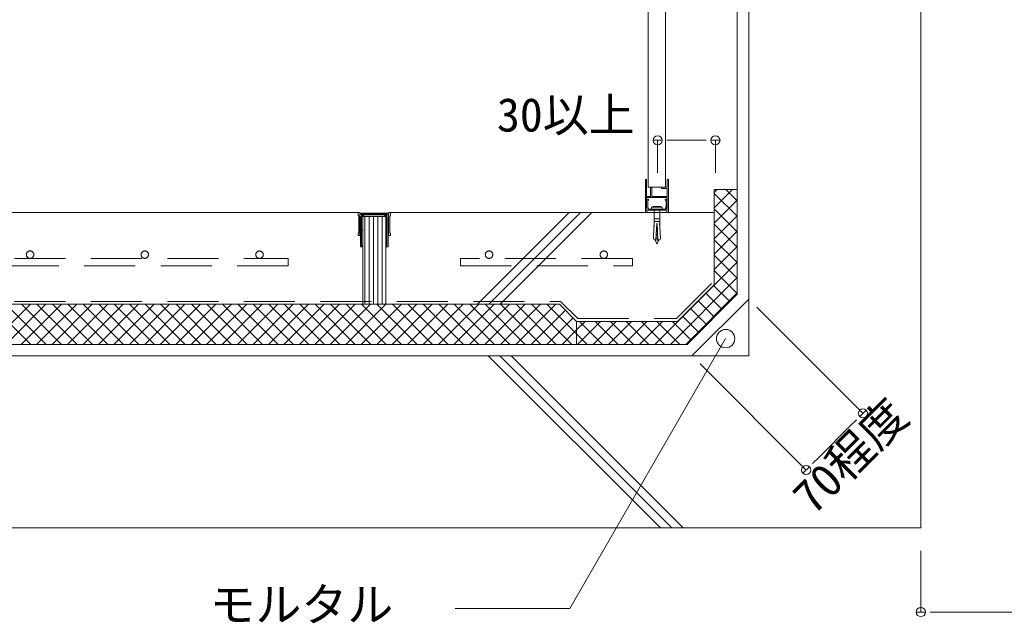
# Model space of a CAD drawing. Units: millimetres, scale not verified. Extents: x -5854 to 2760, y -1910 to 1910.
# Drawn here: x -1195 to -337, y -1011 to -484 of the extents above; entities that cross this region are included whole.
import ezdxf
from ezdxf.enums import TextEntityAlignment as Align

# ---------------------------------------------------------------- set-up
doc = ezdxf.new("R2010")
doc.units = ezdxf.units.MM
doc.header["$LTSCALE"] = 7
doc.linetypes.add('USER1', pattern=[9.525, 6.35, -3.175])
for name, color, linetype, lineweight in [('0-0_0', 7, 'Continuous', 9), ('0-1_HATCH', 9, 'Continuous', 18), ('0-2_KUTAI', 3, 'Continuous', 18), ('0-3_BOUSUI', 1, 'Continuous', 18), ('0-4_MOJI', 7, 'Continuous', 18), ('0-5_KANAMONO', 4, 'Continuous', 18), ('0-6_TENSEN', 4, 'USER1', 18), ('0-7_BUHIN', 7, 'Continuous', 9), ('0-9_sunpo', 7, 'Continuous', 18), ('0-A_KANAMONO_SCREW', 4, 'Continuous', 18)]:
    doc.layers.add(name, color=color, linetype=linetype, lineweight=lineweight)
doc.styles.add('ＭＳ ゴシック', font='')
doc.styles.get('ＭＳ ゴシック').set_extended_font_data('MS Gothic')

# ---------------------------------------------------------------- blocks, each defined once
blk = doc.blocks.new('_DOT')
at = {"layer": '0-0_0'}
for p, q in [((-0.5, 0), (-1, 0)), ((0.25, 0), (-0.25, 0))]:
    blk.add_line(p, q, dxfattribs=at)
blk.add_circle((0, 0), 0.25, dxfattribs=at)

msp = doc.modelspace()

# ---------------------------------------------------------------- linework, layer by layer
at = {"layer": '0-1_HATCH'}
for p, q in [((-590, -634.753), (-587.563, -632.316)), ((-590, -648.223), (-574.093, -632.316)), ((-570, -642.174), (-579.858, -632.316)), ((-570, -655.644), (-590, -635.644)), ((-590, -661.693), (-570, -641.693)), ((-570, -669.115), (-590, -649.115)), ((-796.423, -732.316), (-716.423, -652.316)), ((-786.523, -732.316), (-706.523, -652.316)), ((-776.624, -732.316), (-696.624, -652.316)), ((-590, -675.164), (-570, -655.164)), ((-570, -682.585), (-590, -662.585)), ((-590, -688.634), (-570, -668.634)), ((-570, -696.056), (-590, -676.056)), ((-590, -702.105), (-570, -682.105)), ((-570, -709.526), (-590, -689.526)), ((-641.741, -767.316), (-570, -695.575)), ((-570, -722.996), (-590, -702.996)), ((-628.27, -767.316), (-570, -709.045)), ((-576.397, -730.07), (-590.539, -715.928)), ((-614.8, -767.316), (-570, -722.516)), ((-583.132, -736.805), (-597.274, -722.663)), ((-1220.967, -767.316), (-1185.967, -732.316)), ((-1185.73, -767.316), (-1220.73, -732.316)), ((-1207.497, -767.316), (-1172.497, -732.316)), ((-1172.259, -767.316), (-1207.259, -732.316)), ((-1194.026, -767.316), (-1159.026, -732.316)), ((-1158.789, -767.316), (-1193.789, -732.316)), ((-1180.556, -767.316), (-1145.556, -732.316)), ((-1145.318, -767.316), (-1180.318, -732.316)), ((-1167.086, -767.316), (-1132.086, -732.316)), ((-1131.848, -767.316), (-1166.848, -732.316)), ((-1153.615, -767.316), (-1118.615, -732.316)), ((-1118.378, -767.316), (-1153.378, -732.316)), ((-1140.145, -767.316), (-1105.145, -732.316)), ((-1104.907, -767.316), (-1139.907, -732.316)), ((-1126.675, -767.316), (-1091.675, -732.316)), ((-1091.437, -767.316), (-1126.437, -732.316)), ((-1113.204, -767.316), (-1078.204, -732.316)), ((-1077.966, -767.316), (-1112.966, -732.316)), ((-1099.734, -767.316), (-1064.734, -732.316)), ((-1064.496, -767.316), (-1099.496, -732.316)), ((-1086.263, -767.316), (-1051.263, -732.316)), ((-1051.026, -767.316), (-1086.026, -732.316)), ((-1072.793, -767.316), (-1037.793, -732.316)), ((-1037.555, -767.316), (-1072.555, -732.316)), ((-1059.323, -767.316), (-1024.323, -732.316)), ((-1024.085, -767.316), (-1059.085, -732.316)), ((-1045.852, -767.316), (-1010.852, -732.316)), ((-1010.615, -767.316), (-1045.615, -732.316)), ((-1032.382, -767.316), (-997.382, -732.316)), ((-997.144, -767.316), (-1032.144, -732.316)), ((-1018.912, -767.316), (-983.912, -732.316)), ((-983.674, -767.316), (-1018.674, -732.316)), ((-1005.441, -767.316), (-970.441, -732.316)), ((-970.203, -767.316), (-1005.203, -732.316)), ((-991.971, -767.316), (-956.971, -732.316)), ((-956.733, -767.316), (-991.733, -732.316)), ((-978.5, -767.316), (-943.5, -732.316)), ((-943.263, -767.316), (-978.263, -732.316)), ((-965.03, -767.316), (-930.03, -732.316)), ((-929.792, -767.316), (-964.792, -732.316)), ((-951.56, -767.316), (-916.56, -732.316)), ((-916.322, -767.316), (-951.322, -732.316)), ((-938.089, -767.316), (-903.089, -732.316)), ((-902.851, -767.316), (-937.851, -732.316)), ((-924.619, -767.316), (-889.619, -732.316)), ((-889.381, -767.316), (-924.381, -732.316)), ((-911.148, -767.316), (-876.148, -732.316)), ((-875.911, -767.316), (-910.911, -732.316)), ((-897.678, -767.316), (-862.678, -732.316)), ((-862.44, -767.316), (-897.44, -732.316)), ((-884.208, -767.316), (-849.208, -732.316)), ((-848.97, -767.316), (-883.97, -732.316)), ((-870.737, -767.316), (-835.737, -732.316)), ((-835.5, -767.316), (-870.5, -732.316)), ((-857.267, -767.316), (-822.267, -732.316)), ((-822.029, -767.316), (-857.029, -732.316)), ((-843.797, -767.316), (-808.797, -732.316)), ((-808.559, -767.316), (-843.559, -732.316)), ((-830.326, -767.316), (-795.326, -732.316)), ((-795.088, -767.316), (-830.088, -732.316)), ((-816.856, -767.316), (-781.856, -732.316)), ((-781.618, -767.316), (-816.618, -732.316)), ((-803.385, -767.316), (-768.385, -732.316)), ((-768.148, -767.316), (-803.148, -732.316)), ((-789.915, -767.316), (-754.915, -732.316)), ((-754.677, -767.316), (-789.677, -732.316)), ((-776.445, -767.316), (-741.445, -732.316)), ((-741.207, -767.316), (-776.207, -732.316)), ((-762.974, -767.316), (-727.974, -732.316)), ((-727.736, -767.316), (-762.736, -732.316)), ((-749.504, -767.316), (-719.752, -737.564)), ((-714.266, -767.316), (-749.266, -732.316)), ((-710, -758.111), (-735.796, -732.316)), ((-596.602, -750.276), (-610.744, -736.134)), ((-589.867, -743.541), (-604.009, -729.398)), ((-736.033, -767.316), (-713.017, -744.299)), ((-603.337, -757.011), (-617.48, -742.869)), ((-722.563, -767.316), (-710, -754.753)), ((-710, -754.753), (-702.563, -747.316)), ((-709.093, -767.316), (-689.093, -747.316)), ((-687.325, -767.316), (-707.325, -747.316)), ((-695.622, -767.316), (-675.622, -747.316)), ((-673.855, -767.316), (-693.855, -747.316)), ((-682.152, -767.316), (-662.152, -747.316)), ((-660.385, -767.316), (-680.385, -747.316)), ((-668.682, -767.316), (-648.682, -747.316)), ((-646.914, -767.316), (-666.914, -747.316)), ((-655.211, -767.316), (-635.211, -747.316)), ((-633.444, -767.316), (-653.444, -747.316)), ((-619.973, -767.316), (-639.973, -747.316)), ((-610.073, -763.746), (-626.503, -747.316)), ((-700.796, -767.316), (-710, -758.111)), ((-786.922, -777.316), (-636.922, -927.316)), ((-777.023, -777.316), (-627.023, -927.316)), ((-767.123, -777.316), (-617.123, -927.316))]:
    msp.add_line(p, q, dxfattribs=at)
at = {"layer": '0-2_KUTAI'}
for p, q in [((-590, -632.316), (-570, -632.316)), ((-900.306, -652.316), (-1800, -652.316)), ((-894.52, -732.316), (-894.52, -655.816)), ((-890.77, -732.316), (-890.77, -655.816)), ((-887.02, -732.316), (-887.02, -655.816)), ((-883.27, -732.316), (-883.27, -655.816)), ((-879.52, -732.316), (-879.52, -655.816)), ((-590, -652.316), (-872.306, -652.316)), ((-560, -727.816), (-609.5, -777.316)), ((-710, -747.316), (-710, -767.316)), ((-1800, -777.316), (-560, -777.316)), ((-410, -927.316), (-1800.003, -927.316))]:
    msp.add_line(p, q, dxfattribs=at)
for points in [[(-560, -777.316), (-560, -322.296), (-623.704, -322.296)], [(-410, -927.316), (-410, -322.296), (0, -322.296)], [(-1800, -732.316), (-725, -732.316), (-710, -747.316), (-621.926, -747.316), (-590, -715.389), (-590, -632.316)], [(-876.306, -732.316), (-876.306, -655.816), (-896.306, -655.816), (-896.306, -732.316)]]:
    msp.add_lwpolyline(points, dxfattribs=at)
for points in [[(-898.806, -652.816), (-899.306, -652.316), (-900.306, -652.316), (-900.306, -655.316), (-899.806, -655.316), (-899.806, -670.316), (-900.306, -670.316), (-900.306, -672.316), (-898.806, -672.316), (-898.806, -653.816), (-873.806, -653.816), (-873.806, -672.316), (-872.306, -672.316), (-872.306, -670.316), (-872.806, -670.316), (-872.806, -655.316), (-872.306, -655.316), (-872.306, -652.316), (-873.306, -652.316), (-873.806, -652.816), (-886.306, -652.816)], [(-897.306, -654.316), (-897.306, -655.316), (-895.306, -655.316), (-895.306, -655.816), (-897.306, -655.816), (-897.306, -667.316), (-896.806, -667.316), (-897.306, -668.316), (-897.306, -681.316), (-896.806, -681.316), (-897.306, -682.316), (-898.306, -682.316), (-898.306, -655.816), (-898.806, -655.816), (-898.806, -653.816), (-873.806, -653.816), (-873.806, -655.816), (-874.306, -655.816), (-874.306, -682.316), (-875.306, -682.316), (-875.806, -681.316), (-875.306, -681.316), (-875.306, -668.316), (-875.806, -667.316), (-875.306, -667.316), (-875.306, -655.816), (-877.306, -655.816), (-877.306, -655.316), (-875.306, -655.316), (-875.306, -654.316)]]:
    msp.add_lwpolyline(points, close=True, dxfattribs=at)
at = {"layer": '0-3_BOUSUI'}
msp.add_lwpolyline([(-1800, -767.316), (-613.642, -767.316), (-570, -723.674), (-570, -358.079)], dxfattribs=at)
at = {"layer": '0-4_MOJI'}
msp.add_lwpolyline([(-815.911, -997.561), (-715.911, -997.561), (-580.087, -762.307)], dxfattribs=at)
msp.add_circle((-580.087, -762.307), 8, dxfattribs=at)
at = {"layer": '0-5_KANAMONO'}
for p, q in [((-650, -649.016), (-650, -623.816)), ((-649.5, -623.316), (-649.5, -623.316)), ((-630, -623.816), (-630, -649.016)), ((-636, -631.016), (-636, -630.616)), ((-650, -652.016), (-650, -649.616)), ((-649.7, -649.316), (-649, -649.316)), ((-649, -649.316), (-649.7, -649.316)), ((-649, -647.867), (-649, -643.899)), ((-648, -643.899), (-648, -647.33)), ((-647.124, -649.316), (-632.876, -649.316)), ((-632, -647.33), (-632, -643.899)), ((-631, -643.899), (-631, -647.867)), ((-631, -649.316), (-630, -649.316)), ((-630.3, -649.316), (-631, -649.316)), ((-630, -649.316), (-630, -652.016)), ((-649, -652.316), (-649.7, -652.316)), ((-630.3, -652.316), (-631, -652.316))]:
    msp.add_line(p, q, dxfattribs=at)
for points in [[(-649, -623.816), (-649, -638.316), (-645.5, -638.316), (-645.5, -630.816)], [(-635.7, -630.316), (-631, -630.316), (-631, -623.816)], [(-644.5, -630.816), (-644.5, -638.316), (-631, -638.316), (-631, -631.316), (-635.7, -631.316)], [(-631, -648.116), (-631, -639.316), (-649, -639.316), (-649, -648.116)], [(-640.458, -650.316), (-648.7, -650.316), (-648.7, -652.016)], [(-631.3, -652.016), (-631.3, -650.316), (-639.542, -650.316)]]:
    msp.add_lwpolyline(points, dxfattribs=at)
for centre, radius, start, end in [((-649.5, -623.816), 0.5, 90, 180), ((-649.5, -623.816), 0.5, 0, 90), ((-630.5, -623.816), 0.5, 90, 180), ((-630.5, -623.816), 0.5, 0, 90), ((-645, -630.816), 0.5, 90, 180), ((-645, -630.816), 0.5, 0, 90), ((-635.7, -630.616), 0.3, 90, 180), ((-635.7, -631.016), 0.3, 180, 270), ((-644.058, -643.88), 4.942, 144.75743, 180.21232), ((-647.685, -641.316), 0.5, 48.59038, 144.96975), ((-644.074, -643.875), 3.926, 144.62785, 180.3419), ((-647.685, -641.316), 0.5, 324.96975, 48.59038), ((-632.315, -641.316), 0.5, 131.40962, 215.03025), ((-636, -643.899), 4, 0, 35.03025), ((-632.315, -641.316), 0.5, 35.03025, 131.40962), ((-636, -643.899), 5, 0, 35.03025), ((-649.7, -649.016), 0.3, 180, 270), ((-649.7, -649.616), 0.3, 90, 180), ((-649.7, -652.016), 0.3, 180, 270), ((-648.713, -647.876), 0.287, 178.22094, 252.30783), ((-649, -648.716), 0.6, 270, 90), ((-649, -648.716), 0.6, 270, 70.52878), ((-649, -652.016), 0.3, 270, 0), ((-647.684, -647.323), 0.316, 181.26941, 225.55703), ((-649, -648.716), 1.6, 350.91528, 46.82645), ((-647.132, -649.022), 0.293, 169.37723, 271.53805), ((-640, -650.516), 0.5, 23.57818, 156.42182), ((-632.873, -649.019), 0.297, 269.33585, 9.74887), ((-631, -648.716), 1.6, 133.17355, 189.08472), ((-632.346, -647.31), 0.347, 316.48975, 356.6838), ((-631, -648.716), 0.6, 90, 270), ((-631, -648.716), 0.6, 109.47122, 270), ((-631, -652.016), 0.3, 180, 270), ((-631.311, -647.86), 0.311, 290.86673, 358.60449), ((-630.3, -649.016), 0.3, 270, 0), ((-630.3, -652.016), 0.3, 270, 0)]:
    msp.add_arc(centre, radius, start, end, dxfattribs=at)
at = {"layer": '0-6_TENSEN'}
msp.add_lwpolyline([(-1800, -692.316), (-961.306, -692.316), (-961.306, -698.777), (-1800, -698.777)], dxfattribs=at)
msp.add_lwpolyline([(-661.306, -692.316), (-811.306, -692.316), (-811.306, -698.777), (-661.306, -698.777)], close=True, dxfattribs=at)
for centre in [(-1186.306, -689.085), (-1086.306, -689.085), (-986.306, -689.085), (-786.306, -689.085), (-686.306, -689.085)]:
    msp.add_circle(centre, 3.231, dxfattribs=at)
at = {"layer": '0-7_BUHIN'}
msp.add_lwpolyline([(-647.5, -303.096), (-647.5, -630.316), (-632.5, -630.316), (-632.5, -303.096)], close=True, dxfattribs=at)
at = {"layer": '0-7_BUHIN', "linetype": 'USER1'}
msp.add_lwpolyline([(-1800, -729.816), (-723.965, -729.816), (-708.965, -744.816), (-622.962, -744.816), (-592.5, -714.354)], dxfattribs=at)
at = {"layer": '0-9_sunpo'}
for p, q in [((-639.384, -617.697), (-639.384, -589.365)), ((-623.384, -589.365), (-605.01, -589.365)), ((-589.01, -617.697), (-589.01, -589.365)), ((-552.929, -734.887), (-460.42, -827.396)), ((-602.429, -784.387), (-509.92, -876.896)), ((-498.606, -865.582), (-471.734, -838.71)), ((-410, -947.316), (-410, -1000.738)), ((-394, -1000.738), (394, -1000.738))]:
    msp.add_line(p, q, dxfattribs=at)
at = {"layer": '0-A_KANAMONO_SCREW'}
for p, q in [((-635.417, -647.649), (-644.583, -647.649)), ((-644.583, -647.649), (-644.583, -649.316)), ((-643.333, -649.316), (-644.583, -649.316)), ((-642.5, -647.024), (-643.542, -647.232)), ((-643.542, -647.232), (-636.458, -647.232)), ((-643.542, -647.649), (-643.542, -647.232)), ((-636.667, -649.316), (-643.333, -649.316)), ((-642.5, -647.024), (-637.5, -647.024)), ((-642.5, -650.149), (-642.5, -661.972)), ((-636.458, -647.232), (-637.5, -647.024)), ((-637.5, -650.149), (-637.5, -661.972)), ((-635.417, -649.316), (-636.667, -649.316)), ((-636.458, -647.232), (-636.458, -647.649)), ((-635.417, -649.316), (-635.417, -647.649)), ((-637.5, -657.805), (-642.5, -657.805)), ((-637.5, -660.305), (-642.5, -660.305)), ((-642.629, -664.885), (-643.074, -674.99)), ((-642.42, -664.895), (-642.629, -664.885)), ((-642.509, -662.18), (-642.619, -664.677)), ((-642.411, -664.687), (-642.619, -664.677)), ((-642.301, -662.189), (-642.509, -662.18)), ((-642.292, -661.981), (-642.5, -661.972)), ((-642.292, -661.981), (-642.42, -664.895)), ((-640.208, -661.972), (-640.833, -676.138)), ((-639.48, -669.029), (-640.508, -668.772)), ((-639.536, -667.765), (-640.454, -667.536)), ((-639.592, -666.501), (-640.399, -666.299)), ((-639.648, -665.237), (-640.345, -665.063)), ((-639.703, -663.973), (-640.29, -663.826)), ((-639.759, -662.709), (-640.236, -662.59)), ((-639.792, -661.972), (-640.208, -661.972)), ((-639.792, -661.972), (-639.167, -676.138)), ((-637.708, -661.981), (-637.5, -661.972)), ((-637.708, -661.981), (-637.58, -664.895)), ((-637.699, -662.189), (-637.491, -662.18)), ((-637.589, -664.687), (-637.381, -664.677)), ((-637.58, -664.895), (-637.372, -664.885)), ((-637.491, -662.18), (-637.381, -664.677)), ((-637.372, -664.885), (-636.926, -674.99)), ((-642.5, -676.138), (-643.074, -674.99)), ((-640.833, -676.138), (-642.5, -676.138)), ((-641.595, -676.138), (-640.385, -679.058)), ((-638.653, -676.736), (-641.043, -676.138)), ((-639.202, -675.349), (-640.781, -674.954)), ((-639.257, -674.085), (-640.727, -673.717)), ((-639.313, -672.821), (-640.672, -672.481)), ((-639.369, -671.557), (-640.618, -671.245)), ((-639.425, -670.293), (-640.563, -670.008)), ((-638.406, -676.138), (-639.615, -679.058))]:
    msp.add_line(p, q, dxfattribs=at)
msp.add_lwpolyline([(-639.167, -676.138), (-637.5, -676.138), (-636.926, -674.99)], dxfattribs=at)
for centre, radius, start, end in [((-643.333, -650.149), 0.833, 0, 90), ((-636.667, -650.149), 0.833, 90, 180), ((-640, -678.899), 0.417, 202.5, 337.5)]:
    msp.add_arc(centre, radius, start, end, dxfattribs=at)

# ---------------------------------------------------------------- block references
at = {"layer": '0-9_sunpo', "xscale": 16, "yscale": 16}
for p, rotation in [((-639.384, -589.365), 180), ((-460.42, -827.396), 45), ((-509.92, -876.896), 225), ((-410, -1000.738), 180)]:
    msp.add_blockref('_DOT', p, dxfattribs=dict(at, rotation=rotation))
msp.add_blockref('_DOT', (-589.01, -589.365), dxfattribs=at)

# ---------------------------------------------------------------- texts
at = {"layer": '0-4_MOJI', "style": 'ＭＳ ゴシック'}
msp.add_text('モルタル', height=29.33, dxfattribs=at).set_placement((-1029.829, -1017.561), align=Align.BOTTOM_LEFT)
at = {"layer": '0-9_sunpo', "style": 'ＭＳ ゴシック'}
msp.add_text('30以上', height=29.33, dxfattribs=at).set_placement((-779.394, -590.595), align=Align.BOTTOM_LEFT)
msp.add_text('70程度', height=29.33, rotation=45, dxfattribs=at).set_placement((-497.341, -923.439), align=Align.BOTTOM_LEFT)

doc.saveas('drawing.dxf')
